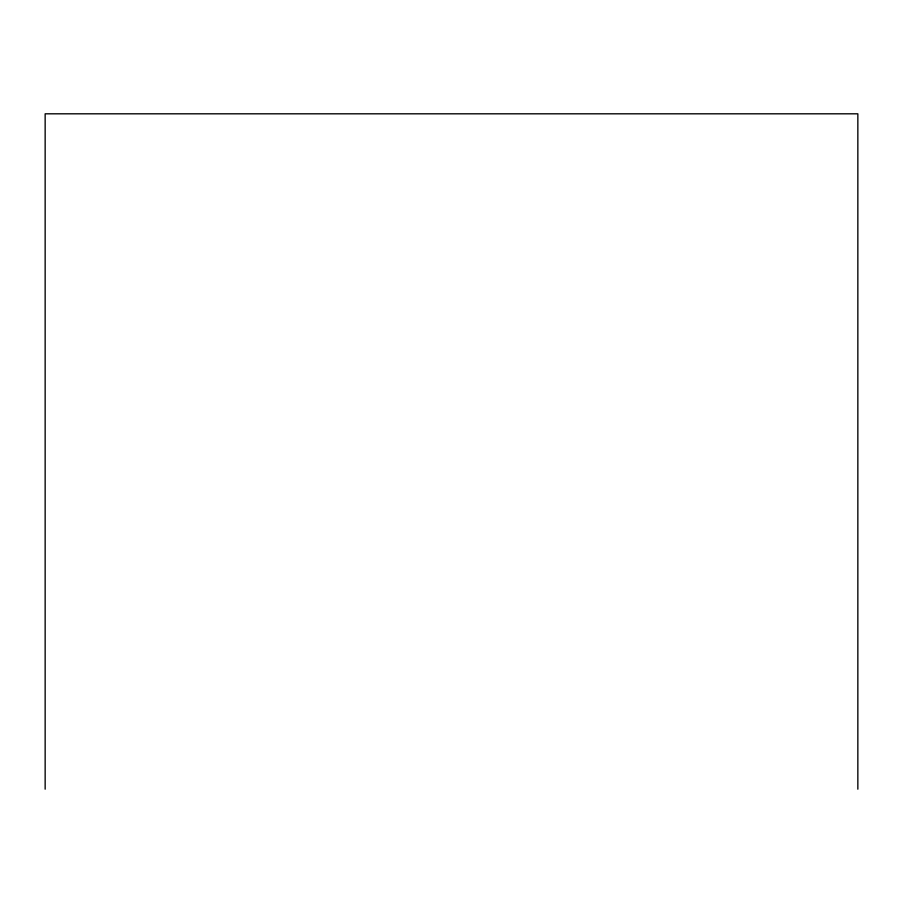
<?xml version="1.0" encoding="UTF-8"?>
<svg xmlns="http://www.w3.org/2000/svg" width="903" height="903" viewBox="0 0 903 903"><rect width="100%" height="100%" fill="white"/><g stroke="black" fill="none" stroke-linecap="round" stroke-linejoin="round"><path stroke-width="1.35" d="M857.85 789.188L857.85 113.812L45.15 113.812L45.15 789.188"/></g></svg>
